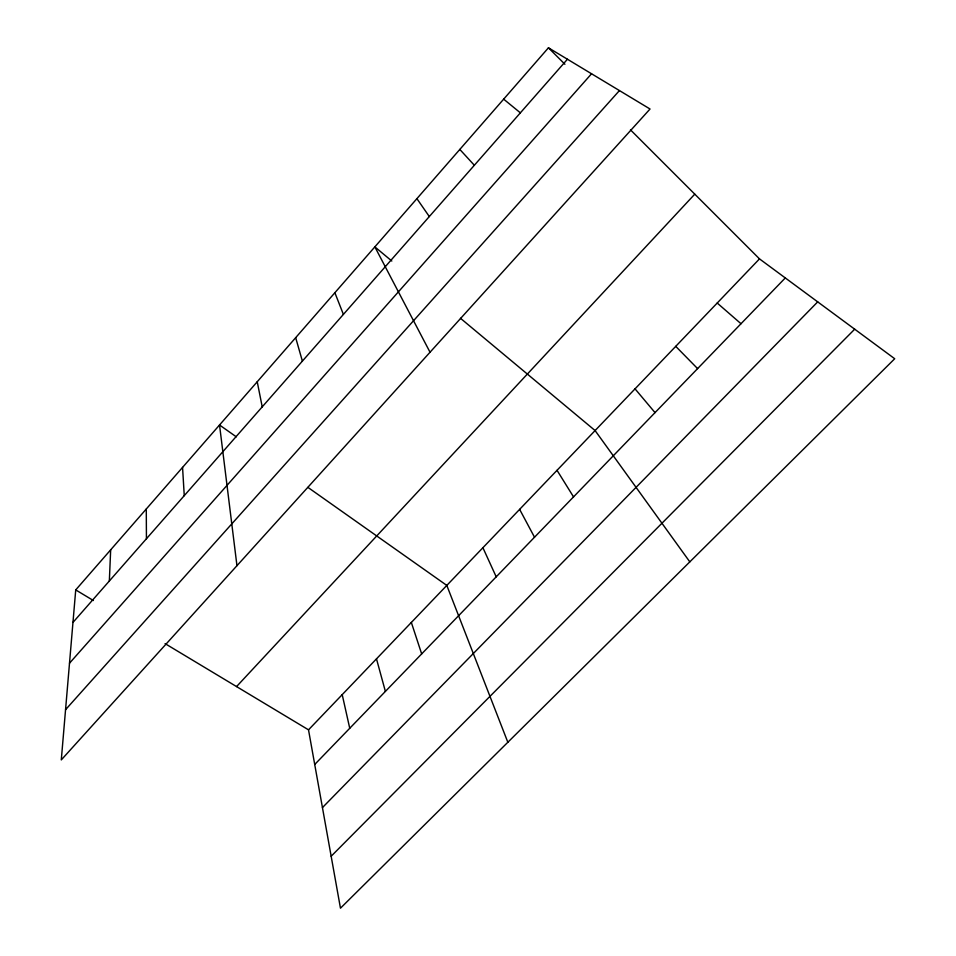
<?xml version="1.0" encoding="UTF-8"?>
<svg xmlns="http://www.w3.org/2000/svg" width="956" height="956" viewBox="0 0 956 956"><rect width="100%" height="100%" fill="white"/><g stroke="black" fill="none" stroke-linecap="round" stroke-linejoin="round"><path stroke-width="1.43" d="M109.343 580.985L110.669 549.843M75.727 589.912L61.292 759.9L650.032 109.008L548.445 47.8L75.727 589.912L93.377 600.523M72.967 622.416L567.434 59.236M69.513 663.201L591.549 73.767M65.558 709.699L619.44 90.569M236.55 686.587L694.773 194.152M308.513 729.834L759.494 258.885L894.708 358.739L340.467 908.2L308.513 729.834L165.089 643.627M314.727 764.477L785.294 277.933M322.447 807.593L817.703 301.869M331.158 856.241L854.7 329.187M236.299 436.832L219.533 425.002L236.957 565.689M307.94 487.393L446.81 585.419L507.839 742.274M503.669 99.161L520.375 112.844M391.817 261.024L374.86 246.875L430.033 352.238M460.481 318.288L595.098 430.57L689.814 561.865M717.215 303.04L741.008 323.726M548.445 47.8L564.912 64.267M630.482 129.849L759.494 258.885M675.737 346.347L697.593 368.61M459.824 149.435L474.343 165.269M635.035 388.853L655.027 412.622M416.9 198.657L429.316 216.558M557.025 470.316L573.528 496.881M519.634 509.369L534.512 537.224M482.911 547.728L496.212 576.827M334.875 292.727L343.395 314.416M411.343 622.452L421.668 653.904M295.679 337.683L302.383 361.117M376.485 658.863L385.388 691.415M342.212 694.654L349.741 728.269M257.236 381.767L262.219 406.874M182.56 467.4L184.257 495.662M146.28 509.01L146.435 538.742"/></g></svg>
